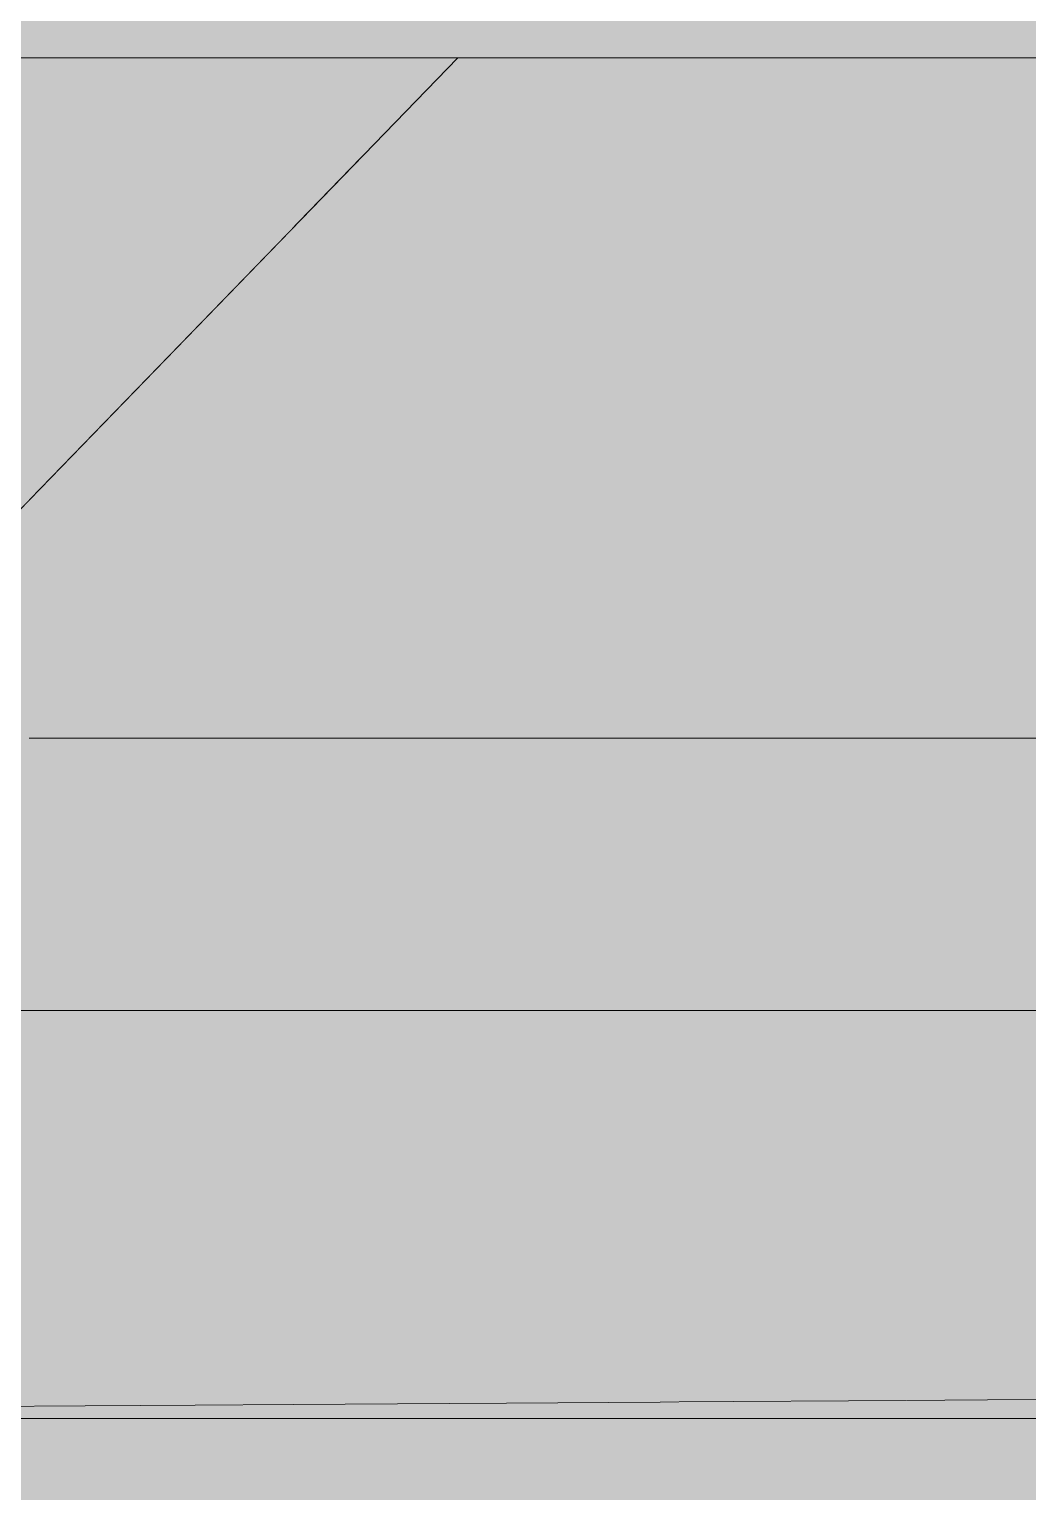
# Model space of a CAD drawing. Header units: centimetres. Extents: x -4381 to 5639, y -3920 to 4826.
# Drawn here: x 34.935 to 35.669, y 10.502 to 11.577 of the extents above; entities that cross this region are included whole.
import ezdxf
from ezdxf.xclip import XClip

# ---------------------------------------------------------------- set-up
doc = ezdxf.new("R2010")
doc.units = ezdxf.units.CM
doc.header["$MEASUREMENT"] = 0
doc.header["$XCLIPFRAME"] = 0
doc.set_wipeout_variables(frame=1)
doc.linetypes.add('Wipeout_Contour', pattern=[100, 0, -100])
for name, color, linetype in [('0- SITE', 7, 'Continuous'), ('Drawing & Figure', 7, 'Continuous'), ('Mur de clôture', 7, 'Continuous')]:
    doc.layers.add(name, color=color, linetype=linetype)
for name, color, linetype, lineweight in [('0- SITE_Pen_No__1', 7, 'Continuous', 5), ('0- SITE_Pen_No__2', 8, 'Continuous', 5), ('0_Pen_No__1', 7, 'Continuous', 5)]:
    doc.layers.add(name, color=color, linetype=linetype, lineweight=lineweight)
for name, color, linetype, lineweight, true_color in [('0- SITE_Pen_No__158', 7, 'Continuous', 5, 0x7b6544), ('0- SITE_Pen_No__178', 7, 'Continuous', 5, 0xbda888), ('0- SITE_Pen_No__180', 7, 'Continuous', 5, 0xe2e3c6), ('0- SITE_Pen_No__184', 7, 'Continuous', 5, 0xc5d295), ('0- SITE_Pen_No__61', 7, 'Continuous', 5, 0x6a6a6a)]:
    doc.layers.add(name, color=color, linetype=linetype, lineweight=lineweight, true_color=true_color)

# ---------------------------------------------------------------- blocks, each defined once
blk = doc.blocks.new('Drawing_9_9', base_point=(-322.8585, 10.6179))
at = {"color": 254, "linetype": 'Wipeout_Contour', "lineweight": 0, "ltscale": 108.48643}
blk.add_wipeout([(34.9845, 11.5562), (33.8884, 11.0562), (34.1003, 11.0562)], dxfattribs=at).dxf.layer = '0- SITE'
at = {"color": 254, "linetype": 'Wipeout_Contour', "lineweight": 0, "ltscale": 111.919179}
blk.add_wipeout([(35.518, 11.5562), (35.5295, 11.0562), (35.5685, 11.0562)], dxfattribs=at).dxf.layer = '0- SITE'
at = {"color": 254, "linetype": 'Wipeout_Contour', "lineweight": 0, "ltscale": 114.892844}
blk.add_wipeout([(35.619, 10.8562), (37.6977, 10.8562), (37.2141, 11.0562)], dxfattribs=at).dxf.layer = '0- SITE'
at = {"layer": '0- SITE_Pen_No__178', "linetype": 'Continuous', "ltscale": 10}
for points in [[(34.9845, 11.5562), (33.8884, 11.0562), (34.1003, 11.0562)], [(35.518, 11.5562), (35.5295, 11.0562), (35.5685, 11.0562)]]:
    blk.add_hatch(color=256, dxfattribs=at).paths.add_polyline_path(points)
at = {"layer": '0- SITE_Pen_No__184', "linetype": 'Continuous', "ltscale": 10}
blk.add_hatch(color=256, dxfattribs=at).paths.add_polyline_path([(35.619, 10.8562), (37.6977, 10.8562), (37.2141, 11.0562)])
at = {"color": 254, "linetype": 'Wipeout_Contour', "lineweight": 0, "ltscale": 110.625749}
blk.add_wipeout([(34.9355, 11.0562), (35.2884, 11.5562), (35.2726, 11.5562)], dxfattribs=at).dxf.layer = '0- SITE'
at = {"layer": '0- SITE_Pen_No__61', "linetype": 'Continuous', "ltscale": 10}
blk.add_hatch(color=256, dxfattribs=at).paths.add_polyline_path([(34.9355, 11.0562), (35.2884, 11.5562), (35.2726, 11.5562)])
at = {"color": 254, "linetype": 'Wipeout_Contour', "lineweight": 0, "ltscale": 109.534269}
blk.add_wipeout([(34.6659, 10.8562), (34.9966, 11.0562), (34.9355, 11.0562)], dxfattribs=at).dxf.layer = '0- SITE'
at = {"color": 254, "linetype": 'Wipeout_Contour', "lineweight": 0, "ltscale": 110.617551}
blk.add_wipeout([(35.3888, 11.0562), (35.2068, 10.8562), (35.3196, 10.8562)], dxfattribs=at).dxf.layer = '0- SITE'
at = {"layer": '0- SITE_Pen_No__178', "linetype": 'Continuous', "ltscale": 10}
for points in [[(34.6659, 10.8562), (34.9966, 11.0562), (34.9355, 11.0562)], [(35.3888, 11.0562), (35.2068, 10.8562), (35.3196, 10.8562)]]:
    blk.add_hatch(color=256, dxfattribs=at).paths.add_polyline_path(points)
at = {"color": 254, "linetype": 'Wipeout_Contour', "lineweight": 0, "ltscale": 109.003652}
blk.add_wipeout([(33.8884, 11.0562), (34.9845, 11.5562), (34.7005, 11.5562)], dxfattribs=at).dxf.layer = '0- SITE'
at = {"color": 254, "linetype": 'Wipeout_Contour', "lineweight": 0, "ltscale": 109.102013}
blk.add_wipeout([(34.9873, 10.8562), (34.7852, 10.5562), (34.9376, 10.5562)], dxfattribs=at).dxf.layer = '0- SITE'
at = {"layer": '0- SITE_Pen_No__178', "linetype": 'Continuous', "ltscale": 10}
for points in [[(33.8884, 11.0562), (34.9845, 11.5562), (34.7005, 11.5562)], [(34.9873, 10.8562), (34.7852, 10.5562), (34.9376, 10.5562)]]:
    blk.add_hatch(color=256, dxfattribs=at).paths.add_polyline_path(points)
at = {"color": 254, "linetype": 'Wipeout_Contour', "lineweight": 0, "ltscale": 108.845137}
blk.add_wipeout([(34.9845, 11.5562), (34.1003, 11.0562), (34.3124, 11.0562)], dxfattribs=at).dxf.layer = '0- SITE'
at = {"color": 254, "linetype": 'Wipeout_Contour', "lineweight": 0, "ltscale": 109.287451}
blk.add_wipeout([(35.0962, 10.8562), (34.9376, 10.5562), (35.0924, 10.5562)], dxfattribs=at).dxf.layer = '0- SITE'
at = {"layer": '0- SITE_Pen_No__178', "linetype": 'Continuous', "ltscale": 10}
for points in [[(34.9845, 11.5562), (34.1003, 11.0562), (34.3124, 11.0562)], [(35.0962, 10.8562), (34.9376, 10.5562), (35.0924, 10.5562)]]:
    blk.add_hatch(color=256, dxfattribs=at).paths.add_polyline_path(points)
at = {"color": 254, "linetype": 'Wipeout_Contour', "lineweight": 0, "ltscale": 112.297804}
blk.add_wipeout([(36.1283, 12.5562), (34.9845, 11.5562), (35.33, 11.5562)], dxfattribs=at).dxf.layer = '0- SITE'
at = {"color": 254, "linetype": 'Wipeout_Contour', "lineweight": 0, "ltscale": 146.0513}
blk.add_wipeout([(34.3124, 11.0562), (34.5213, 11.0562), (35.1312, 11.4333), (35.1779, 11.4815)], dxfattribs=at).dxf.layer = '0- SITE'
at = {"color": 254, "linetype": 'Wipeout_Contour', "lineweight": 0, "ltscale": 109.703706}
blk.add_wipeout([(34.7852, 10.5562), (34.9873, 10.8562), (34.8795, 10.8562)], dxfattribs=at).dxf.layer = '0- SITE'
at = {"color": 254, "linetype": 'Wipeout_Contour', "lineweight": 0, "ltscale": 110.070787}
blk.add_wipeout([(35.0924, 10.5562), (35.2503, 10.5562), (35.3196, 10.8562)], dxfattribs=at).dxf.layer = '0- SITE'
at = {"layer": '0- SITE_Pen_No__178', "linetype": 'Continuous', "ltscale": 10}
for points in [[(34.3124, 11.0562), (34.5213, 11.0562), (35.1312, 11.4333), (35.1779, 11.4815)], [(34.7852, 10.5562), (34.9873, 10.8562), (34.8795, 10.8562)], [(35.0924, 10.5562), (35.2503, 10.5562), (35.3196, 10.8562)]]:
    blk.add_hatch(color=256, dxfattribs=at).paths.add_polyline_path(points)
at = {"layer": '0- SITE_Pen_No__2', "linetype": 'Continuous', "ltscale": 10}
blk.add_hatch(color=256, dxfattribs=at).paths.add_polyline_path([(36.1283, 12.5562), (34.9845, 11.5562), (35.33, 11.5562)])
at = {"color": 254, "linetype": 'Wipeout_Contour', "lineweight": 0, "ltscale": 113.307913}
blk.add_wipeout([(36.4934, 12.5562), (35.33, 11.5562), (35.6904, 11.5562)], dxfattribs=at).dxf.layer = '0- SITE'
at = {"color": 254, "linetype": 'Wipeout_Contour', "lineweight": 0, "ltscale": 110.201921}
blk.add_wipeout([(34.9873, 10.8562), (34.9376, 10.5562), (35.0962, 10.8562)], dxfattribs=at).dxf.layer = '0- SITE'
at = {"color": 254, "linetype": 'Wipeout_Contour', "lineweight": 0, "ltscale": 110.314521}
blk.add_wipeout([(35.4351, 10.8562), (35.2503, 10.5562), (35.4121, 10.5562)], dxfattribs=at).dxf.layer = '0- SITE'
at = {"layer": '0- SITE_Pen_No__178', "linetype": 'Continuous', "ltscale": 10}
for points in [[(34.9873, 10.8562), (34.9376, 10.5562), (35.0962, 10.8562)], [(35.4351, 10.8562), (35.2503, 10.5562), (35.4121, 10.5562)]]:
    blk.add_hatch(color=256, dxfattribs=at).paths.add_polyline_path(points)
at = {"layer": '0- SITE_Pen_No__2', "linetype": 'Continuous', "ltscale": 10}
blk.add_hatch(color=256, dxfattribs=at).paths.add_polyline_path([(36.4934, 12.5562), (35.33, 11.5562), (35.6904, 11.5562)])
at = {"color": 254, "linetype": 'Wipeout_Contour', "lineweight": 0, "ltscale": 113.024829}
blk.add_wipeout([(34.9845, 11.5562), (36.1283, 12.5562), (36.0264, 12.5562)], dxfattribs=at).dxf.layer = '0- SITE'
at = {"color": 254, "linetype": 'Wipeout_Contour', "lineweight": 0, "ltscale": 109.488316}
blk.add_wipeout([(34.9966, 11.0562), (34.6659, 10.8562), (34.7723, 10.8562)], dxfattribs=at).dxf.layer = '0- SITE'
at = {"color": 254, "linetype": 'Wipeout_Contour', "lineweight": 0, "ltscale": 110.825825}
blk.add_wipeout([(35.0962, 10.8562), (35.0924, 10.5562), (35.2068, 10.8562)], dxfattribs=at).dxf.layer = '0- SITE'
at = {"color": 254, "linetype": 'Wipeout_Contour', "lineweight": 0, "ltscale": 110.763385}
blk.add_wipeout([(35.4121, 10.5562), (35.5785, 10.5562), (35.554, 10.8562)], dxfattribs=at).dxf.layer = '0- SITE'
at = {"layer": '0- SITE_Pen_No__178', "linetype": 'Continuous', "ltscale": 10}
for points in [[(34.9966, 11.0562), (34.6659, 10.8562), (34.7723, 10.8562)], [(35.0962, 10.8562), (35.0924, 10.5562), (35.2068, 10.8562)]]:
    blk.add_hatch(color=256, dxfattribs=at).paths.add_polyline_path(points)
at = {"layer": '0- SITE_Pen_No__184', "linetype": 'Continuous', "ltscale": 10}
blk.add_hatch(color=256, dxfattribs=at).paths.add_polyline_path([(35.4121, 10.5562), (35.5785, 10.5562), (35.554, 10.8562)])
at = {"layer": '0- SITE_Pen_No__61', "linetype": 'Continuous', "ltscale": 10}
blk.add_hatch(color=256, dxfattribs=at).paths.add_polyline_path([(34.9845, 11.5562), (36.1283, 12.5562), (36.0264, 12.5562)])
at = {"color": 254, "linetype": 'Wipeout_Contour', "lineweight": 0, "ltscale": 111.687678}
blk.add_wipeout([(34.7005, 11.5562), (34.9845, 11.5562), (36.0264, 12.5562)], dxfattribs=at).dxf.layer = '0- SITE'
at = {"color": 254, "linetype": 'Wipeout_Contour', "lineweight": 0, "ltscale": 109.705021}
blk.add_wipeout([(35.0605, 11.0562), (34.7723, 10.8562), (34.8795, 10.8562)], dxfattribs=at).dxf.layer = '0- SITE'
at = {"color": 254, "linetype": 'Wipeout_Contour', "lineweight": 0, "ltscale": 110.59162}
blk.add_wipeout([(35.2068, 10.8562), (35.0924, 10.5562), (35.3196, 10.8562)], dxfattribs=at).dxf.layer = '0- SITE'
at = {"color": 254, "linetype": 'Wipeout_Contour', "lineweight": 0, "ltscale": 111.461911}
blk.add_wipeout([(35.619, 10.8562), (35.5785, 10.5562), (35.6694, 10.5562)], dxfattribs=at).dxf.layer = '0- SITE'
at = {"layer": '0- SITE_Pen_No__178', "linetype": 'Continuous', "ltscale": 10}
for points in [[(35.0605, 11.0562), (34.7723, 10.8562), (34.8795, 10.8562)], [(35.2068, 10.8562), (35.0924, 10.5562), (35.3196, 10.8562)]]:
    blk.add_hatch(color=256, dxfattribs=at).paths.add_polyline_path(points)
at = {"layer": '0- SITE_Pen_No__184', "linetype": 'Continuous', "ltscale": 10}
blk.add_hatch(color=256, dxfattribs=at).paths.add_polyline_path([(35.619, 10.8562), (35.5785, 10.5562), (35.6694, 10.5562)])
at = {"layer": '0- SITE_Pen_No__2', "linetype": 'Continuous', "ltscale": 10}
blk.add_hatch(color=256, dxfattribs=at).paths.add_polyline_path([(34.7005, 11.5562), (34.9845, 11.5562), (36.0264, 12.5562)])
at = {"color": 254, "linetype": 'Wipeout_Contour', "lineweight": 0, "ltscale": 109.907382}
blk.add_wipeout([(35.1248, 11.0562), (34.8795, 10.8562), (34.9873, 10.8562)], dxfattribs=at).dxf.layer = '0- SITE'
at = {"color": 254, "linetype": 'Wipeout_Contour', "lineweight": 0, "ltscale": 111.08297}
blk.add_wipeout([(35.3196, 10.8562), (35.2503, 10.5562), (35.4351, 10.8562)], dxfattribs=at).dxf.layer = '0- SITE'
at = {"color": 254, "linetype": 'Wipeout_Contour', "lineweight": 0, "ltscale": 111.791549}
blk.add_wipeout([(35.619, 10.8562), (35.554, 10.8562), (35.5785, 10.5562)], dxfattribs=at).dxf.layer = '0- SITE'
at = {"layer": '0- SITE_Pen_No__178', "linetype": 'Continuous', "ltscale": 10}
for points in [[(34.6659, 10.8562), (34.9355, 11.0562), (34.8798, 11.0562)], [(35.1248, 11.0562), (34.8795, 10.8562), (34.9873, 10.8562)], [(35.3196, 10.8562), (35.2503, 10.5562), (35.4351, 10.8562)]]:
    blk.add_hatch(color=256, dxfattribs=at).paths.add_polyline_path(points)
at = {"layer": '0- SITE_Pen_No__184', "linetype": 'Continuous', "ltscale": 10}
blk.add_hatch(color=256, dxfattribs=at).paths.add_polyline_path([(35.619, 10.8562), (35.554, 10.8562), (35.5785, 10.5562)])
at = {"color": 254, "linetype": 'Wipeout_Contour', "lineweight": 0, "ltscale": 110.081116}
blk.add_wipeout([(35.1895, 11.0562), (34.9873, 10.8562), (35.0962, 10.8562)], dxfattribs=at).dxf.layer = '0- SITE'
at = {"color": 254, "linetype": 'Wipeout_Contour', "lineweight": 0, "ltscale": 111.663823}
blk.add_wipeout([(35.4121, 10.5562), (35.554, 10.8562), (35.4351, 10.8562)], dxfattribs=at).dxf.layer = '0- SITE'
at = {"layer": '0- SITE_Pen_No__178', "linetype": 'Continuous', "ltscale": 10}
blk.add_hatch(color=256, dxfattribs=at).paths.add_polyline_path([(35.1895, 11.0562), (34.9873, 10.8562), (35.0962, 10.8562)])
at = {"layer": '0- SITE_Pen_No__184', "linetype": 'Continuous', "ltscale": 10}
blk.add_hatch(color=256, dxfattribs=at).paths.add_polyline_path([(35.4121, 10.5562), (35.554, 10.8562), (35.4351, 10.8562)])
at = {"color": 254, "linetype": 'Wipeout_Contour', "lineweight": 0, "ltscale": 109.78929}
blk.add_wipeout([(34.7723, 10.8562), (35.0605, 11.0562), (34.9966, 11.0562)], dxfattribs=at).dxf.layer = '0- SITE'
at = {"color": 254, "linetype": 'Wipeout_Contour', "lineweight": 0, "ltscale": 110.201389}
blk.add_wipeout([(35.2548, 11.0562), (35.0962, 10.8562), (35.2068, 10.8562)], dxfattribs=at).dxf.layer = '0- SITE'
at = {"color": 254, "linetype": 'Wipeout_Contour', "lineweight": 0, "ltscale": 110.696686}
blk.add_wipeout([(35.4582, 11.0562), (35.3196, 10.8562), (35.4351, 10.8562)], dxfattribs=at).dxf.layer = '0- SITE'
at = {"color": 254, "linetype": 'Wipeout_Contour', "lineweight": 0, "ltscale": 111.782641}
blk.add_wipeout([(35.5685, 11.0562), (35.554, 10.8562), (35.619, 10.8562)], dxfattribs=at).dxf.layer = '0- SITE'
at = {"layer": '0- SITE_Pen_No__178', "linetype": 'Continuous', "ltscale": 10}
for points in [[(34.7723, 10.8562), (35.0605, 11.0562), (34.9966, 11.0562)], [(35.2548, 11.0562), (35.0962, 10.8562), (35.2068, 10.8562)], [(35.4582, 11.0562), (35.3196, 10.8562), (35.4351, 10.8562)]]:
    blk.add_hatch(color=256, dxfattribs=at).paths.add_polyline_path(points)
at = {"layer": '0- SITE_Pen_No__184', "linetype": 'Continuous', "ltscale": 10}
blk.add_hatch(color=256, dxfattribs=at).paths.add_polyline_path([(35.5685, 11.0562), (35.554, 10.8562), (35.619, 10.8562)])
at = {"color": 254, "linetype": 'Wipeout_Contour', "lineweight": 0, "ltscale": 110.052132}
blk.add_wipeout([(34.8795, 10.8562), (35.1248, 11.0562), (35.0605, 11.0562)], dxfattribs=at).dxf.layer = '0- SITE'
at = {"color": 254, "linetype": 'Wipeout_Contour', "lineweight": 0, "ltscale": 111.025538}
blk.add_wipeout([(35.5295, 11.0562), (35.4351, 10.8562), (35.554, 10.8562)], dxfattribs=at).dxf.layer = '0- SITE'
at = {"color": 254, "linetype": 'Wipeout_Contour', "lineweight": 0, "ltscale": 114.267431}
blk.add_wipeout([(35.619, 10.8562), (35.6694, 10.5562), (37.6977, 10.8562)], dxfattribs=at).dxf.layer = '0- SITE'
at = {"layer": '0- SITE_Pen_No__178', "linetype": 'Continuous', "ltscale": 10}
blk.add_hatch(color=256, dxfattribs=at).paths.add_polyline_path([(34.8795, 10.8562), (35.1248, 11.0562), (35.0605, 11.0562)])
at = {"layer": '0- SITE_Pen_No__184', "linetype": 'Continuous', "ltscale": 10}
for points in [[(35.5295, 11.0562), (35.4351, 10.8562), (35.554, 10.8562)], [(35.619, 10.8562), (35.6694, 10.5562), (37.6977, 10.8562)]]:
    blk.add_hatch(color=256, dxfattribs=at).paths.add_polyline_path(points)
at = {"layer": '0_Pen_No__1', "linetype": 'Continuous', "ltscale": 10}
blk.add_line((33.529, 10.5562), (41.5926, 10.6087), dxfattribs=at)
at = {"color": 254, "linetype": 'Wipeout_Contour', "lineweight": 0, "ltscale": 145.544453}
blk.add_wipeout([(34.5213, 11.0562), (34.7238, 11.0562), (34.8076, 11.0996), (34.9386, 11.2347)], dxfattribs=at).dxf.layer = '0- SITE'
at = {"color": 254, "linetype": 'Wipeout_Contour', "lineweight": 0, "ltscale": 110.332289}
blk.add_wipeout([(34.9873, 10.8562), (35.1895, 11.0562), (35.1248, 11.0562)], dxfattribs=at).dxf.layer = '0- SITE'
at = {"layer": '0- SITE_Pen_No__178', "linetype": 'Continuous', "ltscale": 10}
for points in [[(34.5213, 11.0562), (34.7238, 11.0562), (34.8076, 11.0996), (34.9386, 11.2347)], [(34.9873, 10.8562), (35.1895, 11.0562), (35.1248, 11.0562)]]:
    blk.add_hatch(color=256, dxfattribs=at).paths.add_polyline_path(points)
at = {"color": 254, "linetype": 'Wipeout_Contour', "lineweight": 0, "ltscale": 110.647251}
blk.add_wipeout([(35.0962, 10.8562), (35.2548, 11.0562), (35.1895, 11.0562)], dxfattribs=at).dxf.layer = '0- SITE'
at = {"layer": '0- SITE_Pen_No__178', "linetype": 'Continuous', "ltscale": 10}
blk.add_hatch(color=256, dxfattribs=at).paths.add_polyline_path([(35.0962, 10.8562), (35.2548, 11.0562), (35.1895, 11.0562)])
at = {"color": 254, "linetype": 'Wipeout_Contour', "lineweight": 0, "ltscale": 111.037658}
blk.add_wipeout([(35.2068, 10.8562), (35.3212, 11.0562), (35.2548, 11.0562)], dxfattribs=at).dxf.layer = '0- SITE'
at = {"layer": '0- SITE_Pen_No__178', "linetype": 'Continuous', "ltscale": 10}
blk.add_hatch(color=256, dxfattribs=at).paths.add_polyline_path([(35.2068, 10.8562), (35.3212, 11.0562), (35.2548, 11.0562)])
at = {"color": 254, "linetype": 'Wipeout_Contour', "lineweight": 0, "ltscale": 111.327786}
blk.add_wipeout([(35.3196, 10.8562), (35.4582, 11.0562), (35.3888, 11.0562)], dxfattribs=at).dxf.layer = '0- SITE'
at = {"layer": '0- SITE_Pen_No__178', "linetype": 'Continuous', "ltscale": 10}
blk.add_hatch(color=256, dxfattribs=at).paths.add_polyline_path([(35.3196, 10.8562), (35.4582, 11.0562), (35.3888, 11.0562)])
at = {"color": 254, "linetype": 'Wipeout_Contour', "lineweight": 0, "ltscale": 110.967639}
blk.add_wipeout([(35.2068, 10.8562), (35.3888, 11.0562), (35.3212, 11.0562)], dxfattribs=at).dxf.layer = '0- SITE'
at = {"color": 254, "linetype": 'Wipeout_Contour', "lineweight": 0, "ltscale": 111.815044}
blk.add_wipeout([(35.4351, 10.8562), (35.5295, 11.0562), (35.4582, 11.0562)], dxfattribs=at).dxf.layer = '0- SITE'
at = {"layer": '0- SITE_Pen_No__178', "linetype": 'Continuous', "ltscale": 10}
blk.add_hatch(color=256, dxfattribs=at).paths.add_polyline_path([(35.2068, 10.8562), (35.3888, 11.0562), (35.3212, 11.0562)])
at = {"layer": '0- SITE_Pen_No__184', "linetype": 'Continuous', "ltscale": 10}
blk.add_hatch(color=256, dxfattribs=at).paths.add_polyline_path([(35.4351, 10.8562), (35.5295, 11.0562), (35.4582, 11.0562)])
at = {"color": 254, "linetype": 'Wipeout_Contour', "lineweight": 0, "ltscale": 146.66453}
blk.add_wipeout([(34.9845, 11.5562), (34.3124, 11.0562), (35.1779, 11.4815), (35.2504, 11.5562)], dxfattribs=at).dxf.layer = '0- SITE'
at = {"color": 254, "linetype": 'Wipeout_Contour', "lineweight": 0, "ltscale": 111.663851}
blk.add_wipeout([(35.554, 10.8562), (35.5685, 11.0562), (35.5295, 11.0562)], dxfattribs=at).dxf.layer = '0- SITE'
at = {"layer": '0- SITE_Pen_No__178', "linetype": 'Continuous', "ltscale": 10}
blk.add_hatch(color=256, dxfattribs=at).paths.add_polyline_path([(34.9845, 11.5562), (34.3124, 11.0562), (35.1779, 11.4815), (35.2504, 11.5562)])
at = {"layer": '0- SITE_Pen_No__184', "linetype": 'Continuous', "ltscale": 10}
blk.add_hatch(color=256, dxfattribs=at).paths.add_polyline_path([(35.554, 10.8562), (35.5685, 11.0562), (35.5295, 11.0562)])
at = {"color": 254, "linetype": 'Wipeout_Contour', "lineweight": 0, "ltscale": 109.718859}
blk.add_wipeout([(34.5213, 11.0562), (34.9386, 11.2347), (35.1312, 11.4333)], dxfattribs=at).dxf.layer = '0- SITE'
at = {"color": 254, "linetype": 'Wipeout_Contour', "lineweight": 0, "ltscale": 113.906394}
blk.add_wipeout([(35.619, 10.8562), (37.2141, 11.0562), (35.5685, 11.0562)], dxfattribs=at).dxf.layer = '0- SITE'
at = {"layer": '0- SITE_Pen_No__178', "linetype": 'Continuous', "ltscale": 10}
blk.add_hatch(color=256, dxfattribs=at).paths.add_polyline_path([(34.5213, 11.0562), (34.9386, 11.2347), (35.1312, 11.4333)])
at = {"layer": '0- SITE_Pen_No__184', "linetype": 'Continuous', "ltscale": 10}
blk.add_hatch(color=256, dxfattribs=at).paths.add_polyline_path([(35.619, 10.8562), (37.2141, 11.0562), (35.5685, 11.0562)])
at = {"color": 254, "linetype": 'Wipeout_Contour', "lineweight": 0, "ltscale": 110.387363}
blk.add_wipeout([(35.2504, 11.5562), (34.7656, 11.0562), (34.7724, 11.0562)], dxfattribs=at).dxf.layer = '0- SITE'
at = {"layer": '0- SITE_Pen_No__158', "linetype": 'Continuous', "ltscale": 10}
blk.add_hatch(color=256, dxfattribs=at).paths.add_polyline_path([(35.2504, 11.5562), (34.7656, 11.0562), (34.7724, 11.0562)])
at = {"color": 254, "linetype": 'Wipeout_Contour', "lineweight": 0, "ltscale": 110.385325}
blk.add_wipeout([(35.2526, 11.5562), (34.7724, 11.0562), (34.7955, 11.0562)], dxfattribs=at).dxf.layer = '0- SITE'
at = {"layer": '0- SITE_Pen_No__158', "linetype": 'Continuous', "ltscale": 10}
blk.add_hatch(color=256, dxfattribs=at).paths.add_polyline_path([(35.2526, 11.5562), (34.7724, 11.0562), (34.7955, 11.0562)])
at = {"color": 254, "linetype": 'Wipeout_Contour', "lineweight": 0, "ltscale": 110.411451}
blk.add_wipeout([(35.2526, 11.5562), (34.7955, 11.0562), (34.8322, 11.0562)], dxfattribs=at).dxf.layer = '0- SITE'
at = {"layer": '0- SITE_Pen_No__61', "linetype": 'Continuous', "ltscale": 10}
blk.add_hatch(color=256, dxfattribs=at).paths.add_polyline_path([(35.2526, 11.5562), (34.7955, 11.0562), (34.8322, 11.0562)])
at = {"color": 254, "linetype": 'Wipeout_Contour', "lineweight": 0, "ltscale": 110.469529}
blk.add_wipeout([(35.2603, 11.5562), (34.8322, 11.0562), (34.8798, 11.0562)], dxfattribs=at).dxf.layer = '0- SITE'
at = {"layer": '0- SITE_Pen_No__61', "linetype": 'Continuous', "ltscale": 10}
blk.add_hatch(color=256, dxfattribs=at).paths.add_polyline_path([(35.2603, 11.5562), (34.8322, 11.0562), (34.8798, 11.0562)])
at = {"color": 254, "linetype": 'Wipeout_Contour', "lineweight": 0, "ltscale": 110.550146}
blk.add_wipeout([(35.2726, 11.5562), (34.8798, 11.0562), (34.9355, 11.0562)], dxfattribs=at).dxf.layer = '0- SITE'
at = {"layer": '0- SITE_Pen_No__2', "linetype": 'Continuous', "ltscale": 10}
blk.add_hatch(color=256, dxfattribs=at).paths.add_polyline_path([(35.2726, 11.5562), (34.8798, 11.0562), (34.9355, 11.0562)])
at = {"color": 254, "linetype": 'Wipeout_Contour', "lineweight": 0, "ltscale": 110.646549}
blk.add_wipeout([(35.2884, 11.5562), (34.9355, 11.0562), (34.9966, 11.0562)], dxfattribs=at).dxf.layer = '0- SITE'
at = {"layer": '0- SITE_Pen_No__2', "linetype": 'Continuous', "ltscale": 10}
blk.add_hatch(color=256, dxfattribs=at).paths.add_polyline_path([(35.2884, 11.5562), (34.9355, 11.0562), (34.9966, 11.0562)])
at = {"color": 254, "linetype": 'Wipeout_Contour', "lineweight": 0, "ltscale": 110.752282}
blk.add_wipeout([(35.307, 11.5562), (34.9966, 11.0562), (35.0605, 11.0562)], dxfattribs=at).dxf.layer = '0- SITE'
at = {"layer": '0- SITE_Pen_No__2', "linetype": 'Continuous', "ltscale": 10}
blk.add_hatch(color=256, dxfattribs=at).paths.add_polyline_path([(35.307, 11.5562), (34.9966, 11.0562), (35.0605, 11.0562)])
at = {"color": 254, "linetype": 'Wipeout_Contour', "lineweight": 0, "ltscale": 110.860061}
blk.add_wipeout([(35.3274, 11.5562), (35.0605, 11.0562), (35.1248, 11.0562)], dxfattribs=at).dxf.layer = '0- SITE'
at = {"layer": '0- SITE_Pen_No__178', "linetype": 'Continuous', "ltscale": 10}
blk.add_hatch(color=256, dxfattribs=at).paths.add_polyline_path([(35.3274, 11.5562), (35.0605, 11.0562), (35.1248, 11.0562)])
at = {"color": 254, "linetype": 'Wipeout_Contour', "lineweight": 0, "ltscale": 110.957564}
blk.add_wipeout([(35.3487, 11.5562), (35.1248, 11.0562), (35.1895, 11.0562)], dxfattribs=at).dxf.layer = '0- SITE'
at = {"layer": '0- SITE_Pen_No__178', "linetype": 'Continuous', "ltscale": 10}
blk.add_hatch(color=256, dxfattribs=at).paths.add_polyline_path([(35.3487, 11.5562), (35.1248, 11.0562), (35.1895, 11.0562)])
at = {"color": 254, "linetype": 'Wipeout_Contour', "lineweight": 0, "ltscale": 111.089832}
blk.add_wipeout([(35.3917, 11.5562), (35.1895, 11.0562), (35.2548, 11.0562)], dxfattribs=at).dxf.layer = '0- SITE'
at = {"layer": '0- SITE_Pen_No__178', "linetype": 'Continuous', "ltscale": 10}
blk.add_hatch(color=256, dxfattribs=at).paths.add_polyline_path([(35.3917, 11.5562), (35.1895, 11.0562), (35.2548, 11.0562)])
at = {"color": 254, "linetype": 'Wipeout_Contour', "lineweight": 0, "ltscale": 110.456832}
blk.add_wipeout([(34.8322, 11.0562), (35.2603, 11.5562), (35.2526, 11.5562)], dxfattribs=at).dxf.layer = '0- SITE'
at = {"layer": '0- SITE_Pen_No__158', "linetype": 'Continuous', "ltscale": 10}
blk.add_hatch(color=256, dxfattribs=at).paths.add_polyline_path([(34.8322, 11.0562), (35.2603, 11.5562), (35.2526, 11.5562)])
at = {"color": 254, "linetype": 'Wipeout_Contour', "lineweight": 0, "ltscale": 110.378166}
blk.add_wipeout([(34.7724, 11.0562), (35.2526, 11.5562), (35.2504, 11.5562)], dxfattribs=at).dxf.layer = '0- SITE'
at = {"layer": '0- SITE_Pen_No__158', "linetype": 'Continuous', "ltscale": 10}
blk.add_hatch(color=256, dxfattribs=at).paths.add_polyline_path([(34.7724, 11.0562), (35.2526, 11.5562), (35.2504, 11.5562)])
at = {"color": 254, "linetype": 'Wipeout_Contour', "lineweight": 0, "ltscale": 111.145146}
blk.add_wipeout([(35.4134, 11.5562), (35.2548, 11.0562), (35.3212, 11.0562)], dxfattribs=at).dxf.layer = '0- SITE'
at = {"layer": '0- SITE_Pen_No__178', "linetype": 'Continuous', "ltscale": 10}
blk.add_hatch(color=256, dxfattribs=at).paths.add_polyline_path([(35.4134, 11.5562), (35.2548, 11.0562), (35.3212, 11.0562)])
at = {"color": 254, "linetype": 'Wipeout_Contour', "lineweight": 0, "ltscale": 110.533251}
blk.add_wipeout([(34.8798, 11.0562), (35.2726, 11.5562), (35.2603, 11.5562)], dxfattribs=at).dxf.layer = '0- SITE'
at = {"color": 254, "linetype": 'Wipeout_Contour', "lineweight": 0, "ltscale": 111.242919}
blk.add_wipeout([(35.4581, 11.5562), (35.3212, 11.0562), (35.3888, 11.0562)], dxfattribs=at).dxf.layer = '0- SITE'
at = {"layer": '0- SITE_Pen_No__178', "linetype": 'Continuous', "ltscale": 10}
blk.add_hatch(color=256, dxfattribs=at).paths.add_polyline_path([(35.4581, 11.5562), (35.3212, 11.0562), (35.3888, 11.0562)])
at = {"layer": '0- SITE_Pen_No__61', "linetype": 'Continuous', "ltscale": 10}
blk.add_hatch(color=256, dxfattribs=at).paths.add_polyline_path([(34.8798, 11.0562), (35.2726, 11.5562), (35.2603, 11.5562)])
at = {"color": 254, "linetype": 'Wipeout_Contour', "lineweight": 0, "ltscale": 110.730504}
blk.add_wipeout([(34.9966, 11.0562), (35.307, 11.5562), (35.2884, 11.5562)], dxfattribs=at).dxf.layer = '0- SITE'
at = {"color": 254, "linetype": 'Wipeout_Contour', "lineweight": 0, "ltscale": 111.150119}
blk.add_wipeout([(35.4812, 11.5562), (35.3888, 11.0562), (35.4582, 11.0562)], dxfattribs=at).dxf.layer = '0- SITE'
at = {"layer": '0- SITE_Pen_No__178', "linetype": 'Continuous', "ltscale": 10}
blk.add_hatch(color=256, dxfattribs=at).paths.add_polyline_path([(35.4812, 11.5562), (35.3888, 11.0562), (35.4582, 11.0562)])
at = {"layer": '0- SITE_Pen_No__2', "linetype": 'Continuous', "ltscale": 10}
blk.add_hatch(color=256, dxfattribs=at).paths.add_polyline_path([(34.9966, 11.0562), (35.307, 11.5562), (35.2884, 11.5562)])
at = {"color": 254, "linetype": 'Wipeout_Contour', "lineweight": 0, "ltscale": 110.843677}
blk.add_wipeout([(35.0605, 11.0562), (35.3274, 11.5562), (35.307, 11.5562)], dxfattribs=at).dxf.layer = '0- SITE'
at = {"color": 254, "linetype": 'Wipeout_Contour', "lineweight": 0, "ltscale": 111.233496}
blk.add_wipeout([(35.518, 11.5562), (35.4582, 11.0562), (35.5295, 11.0562)], dxfattribs=at).dxf.layer = '0- SITE'
at = {"layer": '0- SITE_Pen_No__178', "linetype": 'Continuous', "ltscale": 10}
blk.add_hatch(color=256, dxfattribs=at).paths.add_polyline_path([(35.518, 11.5562), (35.4582, 11.0562), (35.5295, 11.0562)])
at = {"layer": '0- SITE_Pen_No__2', "linetype": 'Continuous', "ltscale": 10}
blk.add_hatch(color=256, dxfattribs=at).paths.add_polyline_path([(35.0605, 11.0562), (35.3274, 11.5562), (35.307, 11.5562)])
at = {"color": 254, "linetype": 'Wipeout_Contour', "lineweight": 0, "ltscale": 110.962012}
blk.add_wipeout([(35.1248, 11.0562), (35.3487, 11.5562), (35.3274, 11.5562)], dxfattribs=at).dxf.layer = '0- SITE'
at = {"color": 254, "linetype": 'Wipeout_Contour', "lineweight": 0, "ltscale": 113.716028}
blk.add_wipeout([(35.518, 11.5562), (35.5685, 11.0562), (37.2141, 11.0562)], dxfattribs=at).dxf.layer = '0- SITE'
at = {"layer": '0- SITE_Pen_No__178', "linetype": 'Continuous', "ltscale": 10}
blk.add_hatch(color=256, dxfattribs=at).paths.add_polyline_path([(35.518, 11.5562), (35.5685, 11.0562), (37.2141, 11.0562)])
at = {"layer": '0- SITE_Pen_No__2', "linetype": 'Continuous', "ltscale": 10}
blk.add_hatch(color=256, dxfattribs=at).paths.add_polyline_path([(35.1248, 11.0562), (35.3487, 11.5562), (35.3274, 11.5562)])
at = {"color": 254, "linetype": 'Wipeout_Contour', "lineweight": 0, "ltscale": 111.086384}
blk.add_wipeout([(35.1895, 11.0562), (35.3701, 11.5562), (35.3487, 11.5562)], dxfattribs=at).dxf.layer = '0- SITE'
at = {"layer": '0- SITE_Pen_No__178', "linetype": 'Continuous', "ltscale": 10}
blk.add_hatch(color=256, dxfattribs=at).paths.add_polyline_path([(35.1895, 11.0562), (35.3701, 11.5562), (35.3487, 11.5562)])
at = {"color": 254, "linetype": 'Wipeout_Contour', "lineweight": 0, "ltscale": 111.115803}
blk.add_wipeout([(35.1895, 11.0562), (35.3917, 11.5562), (35.3701, 11.5562)], dxfattribs=at).dxf.layer = '0- SITE'
at = {"layer": '0- SITE_Pen_No__178', "linetype": 'Continuous', "ltscale": 10}
blk.add_hatch(color=256, dxfattribs=at).paths.add_polyline_path([(35.1895, 11.0562), (35.3917, 11.5562), (35.3701, 11.5562)])
at = {"color": 254, "linetype": 'Wipeout_Contour', "lineweight": 0, "ltscale": 111.248011}
blk.add_wipeout([(35.2548, 11.0562), (35.4134, 11.5562), (35.3917, 11.5562)], dxfattribs=at).dxf.layer = '0- SITE'
at = {"layer": '0- SITE_Pen_No__178', "linetype": 'Continuous', "ltscale": 10}
blk.add_hatch(color=256, dxfattribs=at).paths.add_polyline_path([(35.2548, 11.0562), (35.4134, 11.5562), (35.3917, 11.5562)])
at = {"color": 254, "linetype": 'Wipeout_Contour', "lineweight": 0, "ltscale": 111.405649}
blk.add_wipeout([(35.3212, 11.0562), (35.4356, 11.5562), (35.4134, 11.5562)], dxfattribs=at).dxf.layer = '0- SITE'
at = {"layer": '0- SITE_Pen_No__178', "linetype": 'Continuous', "ltscale": 10}
blk.add_hatch(color=256, dxfattribs=at).paths.add_polyline_path([(35.3212, 11.0562), (35.4356, 11.5562), (35.4134, 11.5562)])
at = {"color": 254, "linetype": 'Wipeout_Contour', "lineweight": 0, "ltscale": 111.421054}
blk.add_wipeout([(35.3212, 11.0562), (35.4581, 11.5562), (35.4356, 11.5562)], dxfattribs=at).dxf.layer = '0- SITE'
at = {"layer": '0- SITE_Pen_No__178', "linetype": 'Continuous', "ltscale": 10}
blk.add_hatch(color=256, dxfattribs=at).paths.add_polyline_path([(35.3212, 11.0562), (35.4581, 11.5562), (35.4356, 11.5562)])
at = {"color": 254, "linetype": 'Wipeout_Contour', "lineweight": 0, "ltscale": 111.609517}
blk.add_wipeout([(35.3888, 11.0562), (35.4812, 11.5562), (35.4581, 11.5562)], dxfattribs=at).dxf.layer = '0- SITE'
at = {"layer": '0- SITE_Pen_No__178', "linetype": 'Continuous', "ltscale": 10}
blk.add_hatch(color=256, dxfattribs=at).paths.add_polyline_path([(35.3888, 11.0562), (35.4812, 11.5562), (35.4581, 11.5562)])
at = {"color": 254, "linetype": 'Wipeout_Contour', "lineweight": 0, "ltscale": 111.963676}
blk.add_wipeout([(35.4582, 11.0562), (35.505, 11.5562), (35.4812, 11.5562)], dxfattribs=at).dxf.layer = '0- SITE'
at = {"layer": '0- SITE_Pen_No__178', "linetype": 'Continuous', "ltscale": 10}
blk.add_hatch(color=256, dxfattribs=at).paths.add_polyline_path([(35.4582, 11.0562), (35.505, 11.5562), (35.4812, 11.5562)])
at = {"color": 254, "linetype": 'Wipeout_Contour', "lineweight": 0, "ltscale": 111.723812}
blk.add_wipeout([(35.4582, 11.0562), (35.518, 11.5562), (35.505, 11.5562)], dxfattribs=at).dxf.layer = '0- SITE'
at = {"layer": '0- SITE_Pen_No__178', "linetype": 'Continuous', "ltscale": 10}
blk.add_hatch(color=256, dxfattribs=at).paths.add_polyline_path([(35.4582, 11.0562), (35.518, 11.5562), (35.505, 11.5562)])
at = {"color": 254, "linetype": 'Wipeout_Contour', "lineweight": 0, "ltscale": 115.184279}
blk.add_wipeout([(37.4768, 11.5562), (35.518, 11.5562), (37.2141, 11.0562)], dxfattribs=at).dxf.layer = '0- SITE'
at = {"layer": '0- SITE_Pen_No__178', "linetype": 'Continuous', "ltscale": 10}
blk.add_hatch(color=256, dxfattribs=at).paths.add_polyline_path([(37.4768, 11.5562), (35.518, 11.5562), (37.2141, 11.0562)])
at = {"color": 254, "linetype": 'Wipeout_Contour', "lineweight": 0, "ltscale": 113.709503}
blk.add_wipeout([(35.33, 11.5562), (36.3102, 12.5562), (36.1283, 12.5562)], dxfattribs=at).dxf.layer = '0- SITE'
at = {"layer": '0- SITE_Pen_No__61', "linetype": 'Continuous', "ltscale": 10}
blk.add_hatch(color=256, dxfattribs=at).paths.add_polyline_path([(35.33, 11.5562), (36.3102, 12.5562), (36.1283, 12.5562)])
at = {"color": 254, "linetype": 'Wipeout_Contour', "lineweight": 0, "ltscale": 114.028192}
blk.add_wipeout([(35.33, 11.5562), (36.4934, 12.5562), (36.3102, 12.5562)], dxfattribs=at).dxf.layer = '0- SITE'
at = {"layer": '0- SITE_Pen_No__61', "linetype": 'Continuous', "ltscale": 10}
blk.add_hatch(color=256, dxfattribs=at).paths.add_polyline_path([(35.33, 11.5562), (36.4934, 12.5562), (36.3102, 12.5562)])
at = {"color": 254, "linetype": 'Wipeout_Contour', "lineweight": 0, "ltscale": 257.167105}
blk.add_wipeout([(33.529, 11.2179), (33.529, 10.8179), (33.6799, 11.0562), (34.7005, 11.5562), (36.0264, 12.5562), (37.1332, 14.702), (33.529, 11.8179)], dxfattribs=at).dxf.layer = 'Mur de clôture'
at = {"layer": '0- SITE_Pen_No__180', "linetype": 'Continuous', "lineweight": 0, "ltscale": 10, "true_color": 0x383831}
blk.add_hatch(color=250, dxfattribs=at).paths.add_polyline_path([(4.808, 2.5776), (4.808, 0.9963), (48.9149, 0.9963), (48.9149, 17.6046), (48.8292, 17.5562), (48.7669, 17.5562), (48.0019, 17.5562), (47.7189, 17.3454), (47.2786, 17.0562), (47.0602, 16.6574), (46.7114, 16.0562), (46.4374, 15.6376), (45.9951, 15.0562), (45.4529, 14.5579), (45.0142, 14.0562), (44.6341, 13.0532), (44.0861, 12.0562), (43.8029, 11.565), (43.2379, 11.0562), (43.0449, 10.9601), (42.4601, 10.8562), (42.2793, 10.7155), (41.6733, 10.5562), (41.4937, 10.5562), (40.8152, 10.5562), (40.0725, 10.5562), (39.9185, 10.5562), (39.3811, 10.5562), (38.5892, 10.5562), (37.5456, 10.5562), (36.9639, 10.5562), (36.1516, 10.5562), (36.1033, 10.5562), (36.0434, 10.5562), (35.9707, 10.5562), (35.8866, 10.5562), (35.793, 10.5562), (35.6925, 10.5562), (35.5874, 10.5562), (35.4807, 10.5562), (34.3163, 10.5562), (34.0901, 10.5562), (33.8798, 10.5562), (33.6791, 10.5562), (33.4064, 10.5562), (32.7237, 10.5562), (32.446, 10.5562), (31.9569, 10.5562), (31.1347, 10.4289), (30.4354, 10.3185), (30.0709, 10.2587), (28.8636, 10.0562), (28.2899, 9.9821), (24.8118, 9.5562), (24.0546, 9.4625), (24.0169, 9.4583), (23.9714, 9.4532), (23.917, 9.4471), (23.852, 9.4394), (23.7734, 9.4297), (23.6765, 9.4169), (23.5534, 9.3999), (23.3917, 9.3765), (23.1712, 9.3437), (22.8555, 9.296), (22.3735, 9.2223), (21.5664, 9.0982), (21.2941, 9.0562), (20.574, 8.874), (19.5629, 8.6183), (19.438, 8.5867), (19.3173, 8.5562), (19.2208, 8.5313), (19.0216, 8.4799), (18.8262, 8.4287), (18.7839, 8.4178), (18.7238, 8.4025), (18.639, 8.3808), (18.5211, 8.3508), (18.3638, 8.3109), (18.1698, 8.2617), (17.9561, 8.2076), (17.7438, 8.154), (17.3573, 8.0562), (17.3355, 8.0508), (17.2683, 8.0332), (17.2271, 8.023), (17.0947, 7.9887), (17.0253, 7.9707), (16.8086, 7.917), (15.9229, 7.6972), (15.355, 7.5562), (15.2279, 7.4578), (13.3426, 6.0562), (12.1609, 5.6143), (12.0738, 5.5822), (12.0051, 5.5562), (11.4168, 5.4214), (11.2499, 5.0562), (10.7887, 4.7495), (10.5433, 4.5562), (10.0837, 4.2502), (9.8357, 4.0562), (9.582, 4.0562), (9.0941, 4.0562), (8.5391, 4.0562), (8.2843, 4.0562), (5.7122, 2.8878), (5.6925, 2.8787), (5.6694, 2.8679), (5.6421, 2.855), (5.0928, 2.6632), (5.0539, 2.6534), (5.0176, 2.6439), (4.9838, 2.6347), (4.9524, 2.6258), (4.9233, 2.6172), (4.8963, 2.6088), (4.8484, 2.5927)])
at = {"layer": '0_Pen_No__1', "linetype": 'Continuous', "lineweight": 0, "ltscale": 10, "true_color": 0x000000}
blk.add_hatch(color=18, dxfattribs=at).paths.add_polyline_path([(1, 0.9963), (50.7464, 0.9963), (50.7464, 19.2218), (49.2205, 18.6562), (49.2205, 14.6235), (48.9149, 14.3179), (48.9149, 17.6046), (48.0019, 17.5562), (47.2786, 17.0562), (46.7114, 16.0562), (46.6161, 15.9106), (45.9922, 15.0562), (45.4682, 14.572), (45.0207, 14.0636), (44.0673, 12.0758), (43.2379, 11.0562), (43.0389, 10.9584), (42.4747, 10.8562), (41.5926, 10.6087), (33.529, 10.5562), (31.6354, 10.5562), (28.3807, 10.0562), (24.3166, 9.5586), (21.0468, 9.0661), (18.929, 8.5207), (15.3114, 7.5562), (13.2937, 6.0562), (12.029, 5.5832), (11.4168, 5.4214), (11.0153, 5.1967), (9.9396, 4.8498), (8.6287, 4.6118), (6.508, 4.5562), (6.508, 3.2552), (5.7171, 2.89), (4.808, 2.6091), (1, 2.6334)])
at = {"layer": '0- SITE_Pen_No__1', "linetype": 'Continuous', "ltscale": 10}
for p, q in [((34.7005, 11.5562), (34.9845, 11.5562)), ((34.7656, 11.0562), (35.2504, 11.5562)), ((34.9845, 11.5562), (35.2504, 11.5562)), ((35.2504, 11.5562), (35.2526, 11.5562)), ((35.2526, 11.5562), (35.2603, 11.5562)), ((35.2603, 11.5562), (35.2726, 11.5562)), ((35.2726, 11.5562), (35.2884, 11.5562)), ((35.2884, 11.5562), (35.307, 11.5562)), ((35.307, 11.5562), (35.3274, 11.5562)), ((35.3274, 11.5562), (35.3487, 11.5562)), ((35.3487, 11.5562), (35.3701, 11.5562)), ((35.3701, 11.5562), (35.3917, 11.5562)), ((35.3917, 11.5562), (35.4134, 11.5562)), ((35.4134, 11.5562), (35.4356, 11.5562)), ((35.4356, 11.5562), (35.4581, 11.5562)), ((35.4581, 11.5562), (35.4812, 11.5562)), ((35.4812, 11.5562), (35.505, 11.5562)), ((35.505, 11.5562), (35.518, 11.5562)), ((37.4768, 11.5562), (35.518, 11.5562)), ((34.9355, 11.0562), (34.9966, 11.0562)), ((34.9966, 11.0562), (35.0605, 11.0562)), ((35.0605, 11.0562), (35.1248, 11.0562)), ((35.1248, 11.0562), (35.1895, 11.0562)), ((35.1895, 11.0562), (35.2548, 11.0562)), ((35.2548, 11.0562), (35.3212, 11.0562)), ((35.3212, 11.0562), (35.3888, 11.0562)), ((35.3888, 11.0562), (35.4582, 11.0562)), ((35.4582, 11.0562), (35.5295, 11.0562)), ((35.5295, 11.0562), (35.5685, 11.0562)), ((35.5685, 11.0562), (37.2141, 11.0562)), ((34.8795, 10.8562), (34.9873, 10.8562)), ((34.9873, 10.8562), (35.0962, 10.8562)), ((35.0962, 10.8562), (35.2068, 10.8562)), ((35.2068, 10.8562), (35.3196, 10.8562)), ((35.3196, 10.8562), (35.4351, 10.8562)), ((35.4351, 10.8562), (35.554, 10.8562)), ((35.554, 10.8562), (35.619, 10.8562)), ((37.6977, 10.8562), (35.619, 10.8562))]:
    blk.add_line(p, q, dxfattribs=at)
at = {"layer": '0- SITE_Pen_No__1', "linetype": 'Continuous', "ltscale": 10, "flags": 128}
blk.add_lwpolyline([(35.6925, 10.5562), (35.5874, 10.5562), (35.4807, 10.5562), (34.3163, 10.5562), (34.0901, 10.5562), (33.8798, 10.5562), (33.6791, 10.5562), (33.4064, 10.5562), (32.7237, 10.5562), (32.446, 10.5562), (31.9569, 10.5562), (31.1347, 10.4289), (30.4354, 10.3185), (30.0709, 10.2587), (28.8636, 10.0562), (28.2899, 9.9821), (24.8118, 9.5562)], dxfattribs=at)

msp = doc.modelspace()

# ---------------------------------------------------------------- block references
at = {"layer": 'Drawing & Figure', "color": 151, "linetype": 'Continuous', "lineweight": 5, "ltscale": 10, "true_color": 0x80c2ff}
ref = msp.add_blockref('Drawing_9_9', (-322.85847, 10.61787), dxfattribs=at)
XClip(ref).set_block_clipping_path([(1, 0.9963282177), (50.7463984619, 21.3288080632)])

doc.saveas('drawing.dxf')
